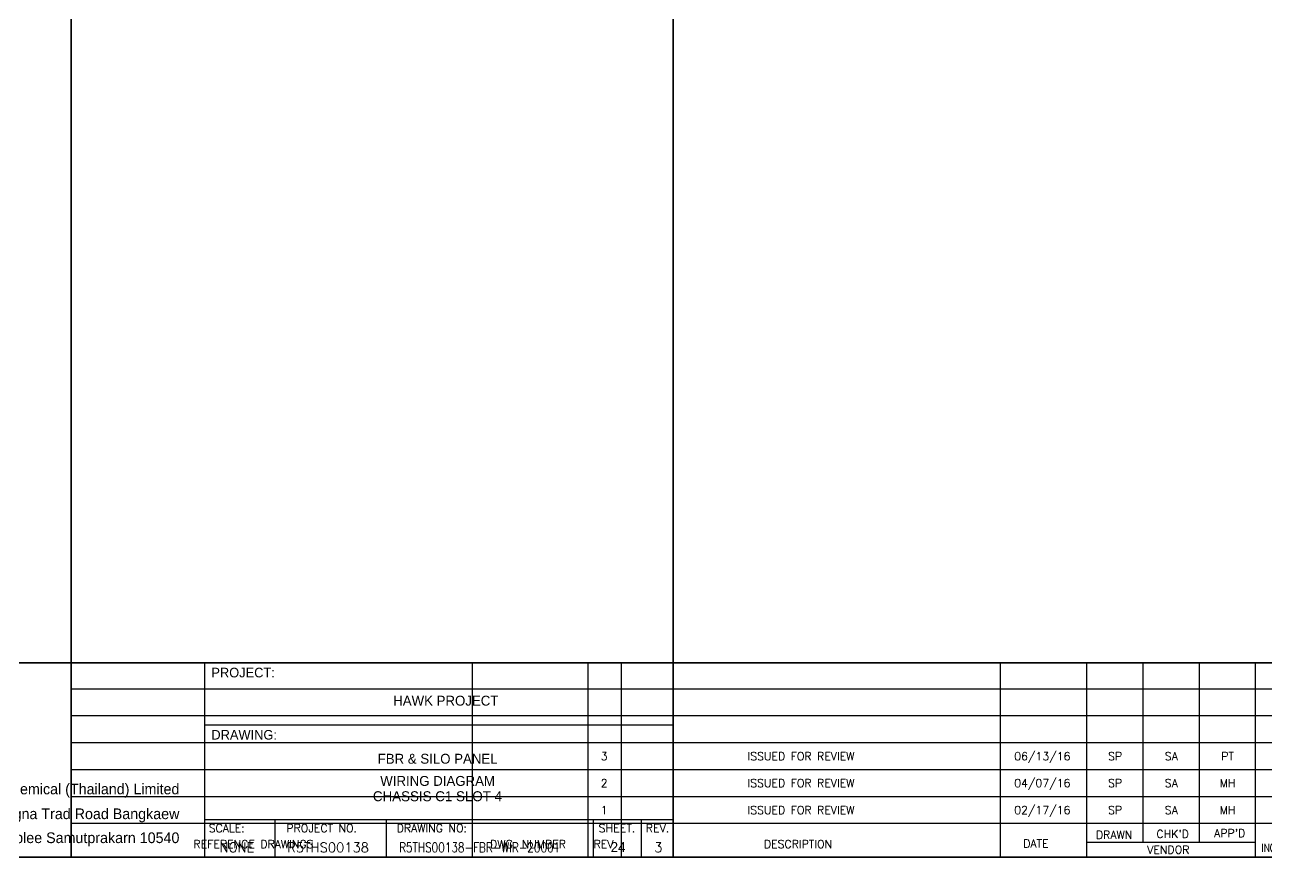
# Model space of a CAD drawing. Header units: metres. Extents: x 0 to 6893, y 0 to 2704.
# Drawn here: x 2931 to 4773, y 0 to 1235 of the extents above; entities that cross this region are included whole.
import ezdxf
from ezdxf.enums import TextEntityAlignment as Align

# ---------------------------------------------------------------- set-up
doc = ezdxf.new("R2010")
doc.units = ezdxf.units.M
for name, color, linetype in [('GT_1', 9, 'Continuous'), ('HELPPOINT', 7, 'Continuous'), ('MEMBER', 7, 'Continuous'), ('TITLE_BOX', 7, 'Continuous')]:
    doc.layers.add(name, color=color, linetype=linetype)
doc.styles.add('HTX11', font='O8111901')
doc.styles.add('ROMANS', font='romans.shx', dxfattribs={"width": 0.85, "height": 25})
doc.styles.add('T1', font='browa.ttf', dxfattribs={"height": 1000})

# ---------------------------------------------------------------- blocks, each defined once
blk = doc.blocks.new('TPA')
at = {"color": 4}
for p, q in [((566459.5, 502010.1), (566459.5, 501946.4)), ((566647.2, 502010.1), (566647.2, 501946.4))]:
    blk.add_line(p, q, dxfattribs=at)
at = {"color": 4, "ltscale": 0.5}
for p, q in [((566996.2, 502010.1), (566996.2, 501946.4)), ((566996.2, 502010.1), (566996.2, 501946.4)), ((567077.1, 502010.1), (567077.1, 501946.4)), ((567077.1, 502010.1), (567077.1, 501946.4))]:
    blk.add_line(p, q, dxfattribs=at)
at = {"layer": 'GT_1', "color": 4}
for p, q in [((566341, 501946.4), (566341, 502273.8)), ((566341, 501946.4), (566341, 502273.8)), ((566341, 502010.1), (567131, 502010.1))]:
    blk.add_line(p, q, dxfattribs=at)
at = {"layer": 'GT_1', "color": 4, "flags": 128}
for points in [[(563383.4, 501946.4), (563383.4, 502273.8)], [(563578.8, 501946.4), (563578.8, 502273.8)], [(563634.6, 501946.4), (563634.6, 502273.8)], [(564274, 501946.4), (564274, 502273.8)], [(564419.8, 501946.4), (564419.8, 502273.8)], [(564514.7, 501971.1), (564514.7, 502273.8)], [(564609.7, 501971.2), (564609.7, 502273.8)], [(564704.3, 501946.4), (564704.3, 502273.8)], [(566341, 501946.4), (566341, 502273.8)], [(564807.7, 502229.7), (562706.8, 502229.7)], [(564807.7, 502184.4), (562706.8, 502184.4)], [(564807.7, 502139.1), (562706.8, 502139.1)], [(564807.7, 502093.7), (562706.8, 502093.7)], [(564807.7, 502048.3), (562706.8, 502048.3)], [(564807.6, 502003), (562706.8, 502003)], [(564704.3, 501971.1), (564419.8, 501971.1)]]:
    blk.add_lwpolyline(points, dxfattribs=at)
at = {"layer": 'HELPPOINT', "color": 4, "lineweight": 35}
for p, q in [((562706.8, 501946.4), (562706.8, 505019.3)), ((562706.8, 501946.4), (562706.8, 505019.3)), ((567131, 505019.3), (567131, 501946.4)), ((567131, 505019.3), (567131, 501946.4)), ((567131, 501946.4), (562706.8, 501946.4)), ((567131, 501946.4), (562706.8, 501946.4))]:
    blk.add_line(p, q, dxfattribs=at)
at = {"layer": 'HELPPOINT', "color": 4}
for p, q in [((566341, 502169.7), (567131, 502169.7)), ((566341, 502169.7), (567131, 502169.7)), ((566341, 502010.1), (567131, 502010.1))]:
    blk.add_line(p, q, dxfattribs=at)
at = {"layer": 'MEMBER', "color": 4, "lineweight": 35}
blk.add_line((562706.8, 502273.8), (567131, 502273.8), dxfattribs=at)
blk.add_line((562706.8, 502273.8), (567131, 502273.8), dxfattribs=at)
at = {"layer": 'MEMBER', "color": 4}
for p, q in [((566341, 502169.7), (567131, 502169.7)), ((566341, 502169.7), (567131, 502169.7)), ((566341, 502010.1), (567131, 502010.1)), ((566341, 502010.1), (567131, 502010.1))]:
    blk.add_line(p, q, dxfattribs=at)
at = {"color": 4, "ltscale": 100, "style": 'HTX11'}
for s, p in [('HAWK PROJECT', (566747.6, 502210.2)), ('FBR & SILO PANEL', (566733.8, 502112.3)), ('WIRING DIAGRAM', (566733.8, 502074.9))]:
    blk.add_text(s, height=16.696, dxfattribs=at).set_placement(p, align=Align.MIDDLE_CENTER)
at = {"style": 'HTX11'}
for tag, p in [('A', (566704.3, 502037.1)), ('B', (567038.2, 501963.3))]:
    blk.add_attdef(tag, text='', height=16.8, dxfattribs=at).set_placement(p, align=Align.MIDDLE_CENTER)
at = {"layer": 'GT_1', "color": 4, "style": 'HTX11'}
for s, p in [('PROJECT:', (566352.2, 502249.5)), ('DRAWING:', (566352.2, 502144.6))]:
    blk.add_text(s, height=16.19, dxfattribs=at).set_placement(p)
at = {"layer": 'MEMBER', "color": 4, "ltscale": 0.8, "style": 'ROMANS'}
for s, height, p in [('3', 13.5, (563605.6, 502116.6)), ('ISSUED FOR REVIEW', 13.495, (563937.5, 502116.6)), ('06/13/16', 13.49, (564344.6, 502116.6)), ('SP', 13.49, (564467.2, 502116.6)), ('SA', 13.49, (564562.1, 502116.6)), ('PT', 13.49, (564657, 502116.6)), ('2', 13.5, (563605.6, 502071.2)), ('ISSUED FOR REVIEW', 13.495, (563937.5, 502071.2)), ('04/07/16', 13.49, (564344.6, 502071.2)), ('SP', 13.49, (564467.2, 502071.2)), ('SA', 13.49, (564562.1, 502071.2)), ('MH', 13.49, (564657, 502071.2)), ('1', 13.5, (563605.6, 502025.8)), ('ISSUED FOR REVIEW', 13.495, (563937.5, 502025.8)), ('02/17/16', 13.49, (564344.6, 502025.8)), ('SP', 13.49, (564467.2, 502025.8)), ('SA', 13.49, (564562.1, 502025.8)), ('MH', 13.49, (564657, 502025.8))]:
    blk.add_text(s, height=height, dxfattribs=at).set_placement(p, align=Align.MIDDLE_CENTER)
for s, height, p in [('SCALE:', 13.49, (566347.7, 501988.5)), ('PROJECT NO.', 13.495, (566478.7, 501988.5)), ('DRAWING NO:', 13.495, (566664.7, 501988.5)), ('SHEET.', 13.64, (567005.3, 501988.5)), ('REV.', 13.64, (567084.8, 501988.5)), ('DRAWN', 13.49, (564435, 501977.3)), ("CHK'D", 13.49, (564537, 501978.7)), ("APP'D", 13.49, (564634.3, 501980.1)), ('REFERENCE DRAWINGS', 13.495, (562912.9, 501961.6)), ('DWG. NUMBER', 13.495, (563413.2, 501961.6)), ('REV', 13.49, (563587.7, 501961.6)), ('DESCRIPTION', 13.495, (563875, 501961.6)), ('DATE', 13.49, (564312.3, 501962.5)), ('VENDOR', 13.49, (564521.5, 501952.2)), ('NONE', 16.17, (566365.9, 501954.7)), ('R5THS00138', 16.17, (566480, 501954.7))]:
    blk.add_text(s, height=height, dxfattribs=at).set_placement(p)
at = {"layer": 'MEMBER', "color": 4, "ltscale": 0.8, "style": 'ROMANS', "width": 0.8}
for s, height, p in [('INGREDION', 13.49, (564714.3, 501955.4)), ('R5THS00138-FBR-WIR-20001', 16.175, (566668.8, 501954.7))]:
    blk.add_text(s, height=height, dxfattribs=at).set_placement(p)
at = {"layer": 'MEMBER', "color": 4, "ltscale": 0.8, "style": 'ROMANS'}
blk.add_text('3', height=16.2, dxfattribs=at).set_placement((567105.9, 501954.7), align=Align.CENTER)
at = {"layer": 'TITLE_BOX', "color": 7, "linetype": 'ByBlock', "style": 'T1'}
for s, p in [('National Starch and Chemical (Thailand) Limited', (566298.3, 502052.3)), ('40/14 Moo 12, Bangna Trad Road Bangkaew', (566298.3, 502010.5)), ('Bangplee Samutprakarn 10540', (566298.3, 501970.1))]:
    blk.add_text(s, height=18, dxfattribs=at).set_placement(p, align=Align.RIGHT)
blk = doc.blocks.new('SLOT_0')
ref = blk.add_blockref('TPA', (-495182, -441712.8), dxfattribs=dict(xscale=0.8800000000046566, yscale=0.8800000000046566, zscale=0.8800000000000001))
ref.add_attrib('SHT', '24', dxfattribs={"height": 14.82, "style": 'HTX11'}).set_placement((3811.6, 14.9), align=Align.MIDDLE_CENTER)
ref.add_attrib('B', 'CHASSIS C1 SLOT 4', dxfattribs={"height": 14.821, "style": 'HTX11'}).set_placement((3543.5, 90.4), align=Align.MIDDLE_CENTER)
blk = doc.blocks.new('SLOT_1')
at = {"xscale": 0.8800000000046566, "yscale": 0.8800000000046566, "zscale": 0.8800000000000001}
blk.add_blockref('TPA', (-495182, -441712.8), dxfattribs=at)

msp = doc.modelspace()

# ---------------------------------------------------------------- block references
for name, p in [('SLOT_0', (0, 0)), ('SLOT_1', (3000, 0))]:
    msp.add_blockref(name, p)

doc.saveas('drawing.dxf')
